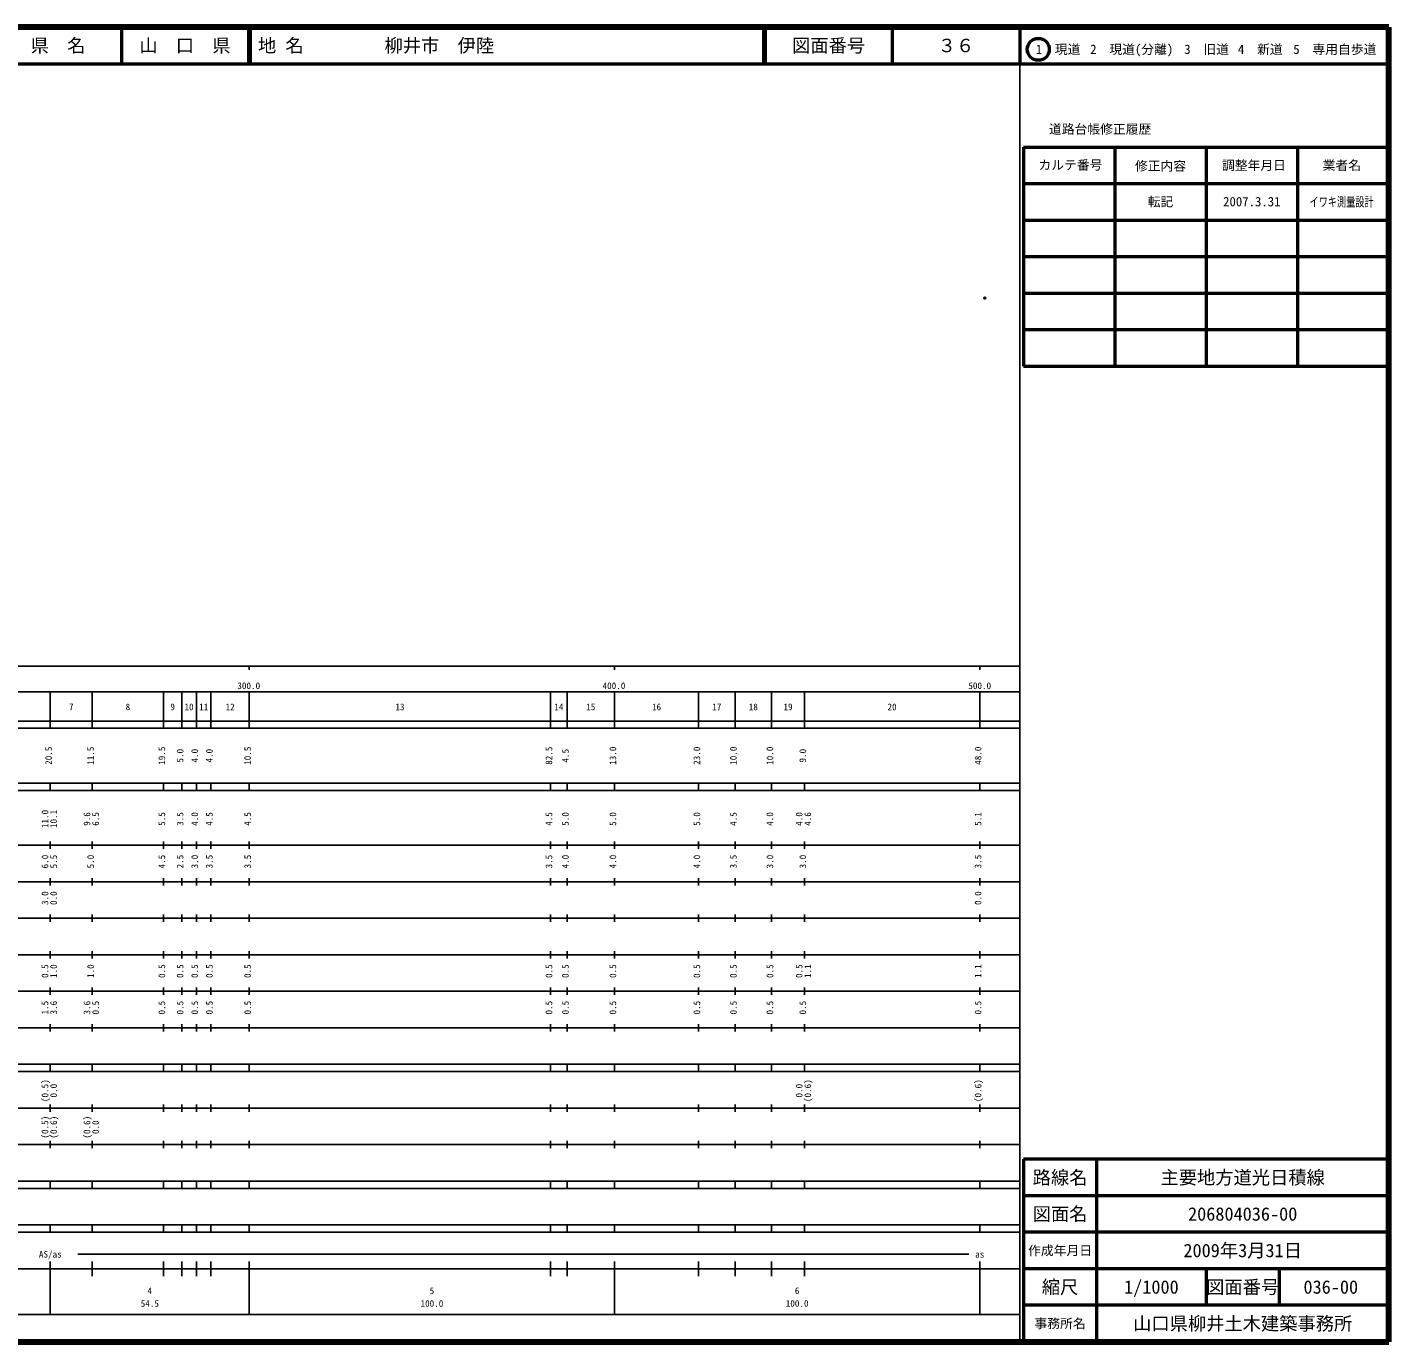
# Model space of a CAD drawing. Units: millimetres on the paper. Extents: x 40 to 680, y 20 to 380.
# Drawn here: x 307.2 to 680, y 20 to 380 of the extents above; entities that cross this region are included whole.
import ezdxf
from ezdxf.enums import TextEntityAlignment as Align

# ---------------------------------------------------------------- set-up
doc = ezdxf.new("R2010")
doc.units = ezdxf.units.MM
doc.header["$PDMODE"] = 32
doc.header["$PDSIZE"] = 0.5
doc.layers.add('M-OTRS', color=6, linetype='Continuous')
doc.layers.add('M-TTL-TXT', color=7, linetype='Continuous')
for name, color, linetype, lineweight in [('M-TTL', 2, 'Continuous', 140), ('M-TTL-BAND', 7, 'Continuous', 25), ('M-TTL-FRAM', 2, 'Continuous', 50), ('M-TTL-LINE', 7, 'Continuous', 50)]:
    doc.layers.add(name, color=color, linetype=linetype, lineweight=lineweight)
doc.styles.add('ＭＳ ゴシック', font='')
doc.styles.get('ＭＳ ゴシック').set_extended_font_data('MS Gothic')

msp = doc.modelspace()

# ---------------------------------------------------------------- linework, layer by layer
at = {"layer": 'M-OTRS'}
msp.add_point((569.381, 305.832), dxfattribs=at)
at = {"layer": 'M-TTL'}
for p, q in [((680, 380), (40, 380)), ((680, 20), (680, 380)), ((40, 20), (680, 20))]:
    msp.add_line(p, q, dxfattribs=at)
at = {"layer": 'M-TTL-BAND'}
for p, q in [((579, 20), (579, 370)), ((40, 205), (579, 205)), ((368, 205), (368, 204)), ((468, 205), (468, 204)), ((568, 205), (568, 204)), ((68, 198), (579, 198)), ((313.5, 188), (313.5, 198)), ((325, 188), (325, 198)), ((344.5, 188), (344.5, 198)), ((349.5, 188), (349.5, 198)), ((353.5, 188), (353.5, 198)), ((357.5, 188), (357.5, 198)), ((368, 188), (368, 198)), ((450.5, 188), (450.5, 198)), ((455, 188), (455, 198)), ((468, 188), (468, 198)), ((491, 188), (491, 198)), ((501, 188), (501, 198)), ((511, 188), (511, 198)), ((520, 188), (520, 198)), ((568, 188), (568, 198)), ((40, 190), (579, 190)), ((40, 188), (579, 188)), ((40, 173), (579, 173)), ((313.5, 171), (313.5, 173)), ((325, 171), (325, 173)), ((344.5, 171), (344.5, 173)), ((349.5, 171), (349.5, 173)), ((353.5, 171), (353.5, 173)), ((357.5, 171), (357.5, 173)), ((368, 171), (368, 173)), ((450.5, 171), (450.5, 173)), ((455, 171), (455, 173)), ((468, 171), (468, 173)), ((491, 171), (491, 173)), ((501, 171), (501, 173)), ((511, 171), (511, 173)), ((520, 171), (520, 173)), ((568, 171), (568, 173)), ((40, 171), (579, 171)), ((313.5, 155), (313.5, 157)), ((325, 155), (325, 157)), ((344.5, 155), (344.5, 157)), ((349.5, 155), (349.5, 157)), ((353.5, 155), (353.5, 157)), ((357.5, 155), (357.5, 157)), ((368, 155), (368, 157)), ((450.5, 155), (450.5, 157)), ((455, 155), (455, 157)), ((468, 155), (468, 157)), ((491, 155), (491, 157)), ((501, 155), (501, 157)), ((511, 155), (511, 157)), ((520, 155), (520, 157)), ((568, 155), (568, 157)), ((40, 156), (579, 156)), ((46, 146), (579, 146)), ((313.5, 145), (313.5, 147)), ((325, 145), (325, 147)), ((344.5, 145), (344.5, 147)), ((349.5, 145), (349.5, 147)), ((353.5, 145), (353.5, 147)), ((357.5, 145), (357.5, 147)), ((368, 145), (368, 147)), ((450.5, 145), (450.5, 147)), ((455, 145), (455, 147)), ((468, 145), (468, 147)), ((491, 145), (491, 147)), ((501, 145), (501, 147)), ((511, 145), (511, 147)), ((520, 145), (520, 147)), ((568, 145), (568, 147)), ((52, 136), (579, 136)), ((313.5, 135), (313.5, 137)), ((325, 135), (325, 137)), ((344.5, 135), (344.5, 137)), ((349.5, 135), (349.5, 137)), ((353.5, 135), (353.5, 137)), ((357.5, 135), (357.5, 137)), ((368, 135), (368, 137)), ((450.5, 135), (450.5, 137)), ((455, 135), (455, 137)), ((468, 135), (468, 137)), ((491, 135), (491, 137)), ((501, 135), (501, 137)), ((511, 135), (511, 137)), ((520, 135), (520, 137)), ((568, 135), (568, 137)), ((313.5, 125), (313.5, 127)), ((325, 125), (325, 127)), ((344.5, 125), (344.5, 127)), ((349.5, 125), (349.5, 127)), ((353.5, 125), (353.5, 127)), ((357.5, 125), (357.5, 127)), ((368, 125), (368, 127)), ((450.5, 125), (450.5, 127)), ((455, 125), (455, 127)), ((468, 125), (468, 127)), ((491, 125), (491, 127)), ((501, 125), (501, 127)), ((511, 125), (511, 127)), ((520, 125), (520, 127)), ((568, 125), (568, 127)), ((46, 126), (579, 126)), ((52, 116), (579, 116)), ((313.5, 115), (313.5, 117)), ((325, 115), (325, 117)), ((344.5, 115), (344.5, 117)), ((349.5, 115), (349.5, 117)), ((353.5, 115), (353.5, 117)), ((357.5, 115), (357.5, 117)), ((368, 115), (368, 117)), ((450.5, 115), (450.5, 117)), ((455, 115), (455, 117)), ((468, 115), (468, 117)), ((491, 115), (491, 117)), ((501, 115), (501, 117)), ((511, 115), (511, 117)), ((520, 115), (520, 117)), ((568, 115), (568, 117)), ((46, 106), (579, 106)), ((313.5, 105), (313.5, 107)), ((325, 105), (325, 107)), ((344.5, 105), (344.5, 107)), ((349.5, 105), (349.5, 107)), ((353.5, 105), (353.5, 107)), ((357.5, 105), (357.5, 107)), ((368, 105), (368, 107)), ((450.5, 105), (450.5, 107)), ((455, 105), (455, 107)), ((468, 105), (468, 107)), ((491, 105), (491, 107)), ((501, 105), (501, 107)), ((511, 105), (511, 107)), ((520, 105), (520, 107)), ((568, 105), (568, 107)), ((40, 96), (579, 96)), ((40, 94), (579, 94)), ((313.5, 94), (313.5, 96)), ((325, 94), (325, 96)), ((344.5, 94), (344.5, 96)), ((349.5, 94), (349.5, 96)), ((353.5, 94), (353.5, 96)), ((357.5, 94), (357.5, 96)), ((368, 94), (368, 96)), ((450.5, 94), (450.5, 96)), ((455, 94), (455, 96)), ((468, 94), (468, 96)), ((491, 94), (491, 96)), ((501, 94), (501, 96)), ((511, 94), (511, 96)), ((520, 94), (520, 96)), ((568, 94), (568, 96)), ((49, 84), (579, 84)), ((313.5, 83), (313.5, 85)), ((325, 83), (325, 85)), ((344.5, 83), (344.5, 85)), ((349.5, 83), (349.5, 85)), ((353.5, 83), (353.5, 85)), ((357.5, 83), (357.5, 85)), ((368, 83), (368, 85)), ((450.5, 83), (450.5, 85)), ((455, 83), (455, 85)), ((468, 83), (468, 85)), ((491, 83), (491, 85)), ((501, 83), (501, 85)), ((511, 83), (511, 85)), ((520, 83), (520, 85)), ((568, 83), (568, 85)), ((313.5, 73), (313.5, 75)), ((325, 73), (325, 75)), ((344.5, 73), (344.5, 75)), ((349.5, 73), (349.5, 75)), ((353.5, 73), (353.5, 75)), ((357.5, 73), (357.5, 75)), ((368, 73), (368, 75)), ((450.5, 73), (450.5, 75)), ((455, 73), (455, 75)), ((468, 73), (468, 75)), ((491, 73), (491, 75)), ((501, 73), (501, 75)), ((511, 73), (511, 75)), ((520, 73), (520, 75)), ((568, 73), (568, 75)), ((40, 74), (579, 74)), ((40, 64), (579, 64)), ((313.5, 62), (313.5, 64)), ((325, 62), (325, 64)), ((344.5, 62), (344.5, 64)), ((349.5, 62), (349.5, 64)), ((353.5, 62), (353.5, 64)), ((357.5, 62), (357.5, 64)), ((368, 62), (368, 64)), ((450.5, 62), (450.5, 64)), ((455, 62), (455, 64)), ((468, 62), (468, 64)), ((491, 62), (491, 64)), ((501, 62), (501, 64)), ((511, 62), (511, 64)), ((520, 62), (520, 64)), ((568, 62), (568, 64)), ((40, 62), (579, 62)), ((40, 52), (579, 52)), ((40, 50), (579, 50)), ((313.5, 50), (313.5, 52)), ((325, 50), (325, 52)), ((344.5, 50), (344.5, 52)), ((349.5, 50), (349.5, 52)), ((353.5, 50), (353.5, 52)), ((357.5, 50), (357.5, 52)), ((368, 50), (368, 52)), ((450.5, 50), (450.5, 52)), ((455, 50), (455, 52)), ((468, 50), (468, 52)), ((491, 50), (491, 52)), ((501, 50), (501, 52)), ((511, 50), (511, 52)), ((520, 50), (520, 52)), ((568, 50), (568, 52)), ((313.5, 27.5), (313.5, 42)), ((321, 44), (565, 44)), ((325, 38), (325, 42)), ((344.5, 38), (344.5, 42)), ((349.5, 38), (349.5, 42)), ((353.5, 38), (353.5, 42)), ((357.5, 38), (357.5, 42)), ((368, 27.5), (368, 42)), ((450.5, 38), (450.5, 42)), ((455, 38), (455, 42)), ((468, 27.5), (468, 42)), ((491, 38), (491, 42)), ((501, 38), (501, 42)), ((511, 38), (511, 42)), ((520, 38), (520, 42)), ((568, 27.5), (568, 42)), ((40, 40), (579, 40)), ((68, 27.5), (579, 27.5))]:
    msp.add_line(p, q, dxfattribs=at)
at = {"layer": 'M-TTL-FRAM'}
for p, q in [((580, 347.197), (580, 287.197)), ((580, 347.197), (680, 347.197)), ((580, 287.197), (680, 287.197)), ((680, 70), (580, 70)), ((580, 70), (580, 20))]:
    msp.add_line(p, q, dxfattribs=at)
at = {"layer": 'M-TTL-LINE'}
for p, q in [((333, 380), (333, 370)), ((367.75, 380), (367.75, 370)), ((368.25, 380), (368.25, 370)), ((508.747, 380), (508.747, 370)), ((509.247, 380), (509.247, 370)), ((543.997, 380), (543.997, 370)), ((579, 380), (579, 370)), ((40, 370), (680, 370)), ((605, 347.197), (605, 287.197)), ((630, 347.197), (630, 287.197)), ((655, 347.197), (655, 287.197)), ((580, 337.197), (680, 337.197)), ((580, 327.197), (680, 327.197)), ((580, 317.197), (680, 317.197)), ((580, 307.197), (680, 307.197)), ((580, 297.197), (680, 297.197)), ((600, 70), (600, 20)), ((680, 60), (580, 60)), ((680, 50), (580, 50)), ((680, 40), (580, 40)), ((630, 40), (630, 30)), ((650, 40), (650, 30)), ((680, 30), (580, 30))]:
    msp.add_line(p, q, dxfattribs=at)
msp.add_circle((584.031, 373.958), 3, dxfattribs=at)

# ---------------------------------------------------------------- texts
at = {"layer": 'M-TTL-BAND', "style": 'ＭＳ ゴシック'}
for s, p in [('300.0', (367.844, 198.195)), ('400.0', (467.844, 198.195)), ('500.0', (568, 198.195)), ('7', (319.25, 192.405)), ('8', (334.75, 192.405)), ('9', (347, 192.405)), ('10', (351.5, 192.405)), ('11', (355.5, 192.405)), ('12', (362.75, 192.405)), ('13', (409.25, 192.405)), ('14', (452.75, 192.405)), ('15', (461.5, 192.405)), ('16', (479.5, 192.405)), ('17', (496, 192.405)), ('18', (506, 192.405)), ('19', (515.5, 192.405)), ('20', (544, 192.405)), ('AS/as', (313.5, 42.5)), ('as', (568, 42.5)), ('4', (340.75, 32.523)), ('5', (418, 32.523)), ('6', (518, 32.523)), ('54.5', (340.75, 29.033)), ('100.0', (418, 29.033)), ('100.0', (518, 29.033))]:
    msp.add_text(s, height=1.833, dxfattribs=at).set_placement(p, align=Align.BOTTOM_CENTER)
for s, p in [('20.5', (314.5, 180.5)), ('11.5', (326, 180.5)), ('19.5', (345.5, 180.5)), ('10.5', (369, 180.5)), ('82.5', (451.5, 180.5)), ('13.0', (469, 180.5)), ('23.0', (492, 180.5)), ('10.0', (502, 180.5)), ('10.0', (512, 180.5)), ('48.0', (569, 180.5)), ('5.0', (350.5, 180.5)), ('4.0', (354.5, 180.5)), ('4.0', (358.5, 180.5)), ('4.5', (456, 180.5)), ('9.0', (521, 180.5)), ('11.0', (313.5, 163.174)), ('10.1', (315.87, 163.174)), ('9.6', (325, 163.174)), ('6.5', (327.37, 163.174)), ('5.5', (345.5, 163.174)), ('3.5', (350.5, 163.174)), ('4.0', (354.5, 163.174)), ('4.5', (358.5, 163.174)), ('4.5', (369, 163.174)), ('4.5', (451.5, 163.174)), ('5.0', (456, 163.174)), ('5.0', (469, 163.174)), ('5.0', (492, 163.174)), ('4.5', (502, 163.174)), ('4.0', (512, 163.174)), ('4.0', (520, 163.174)), ('4.6', (522.37, 163.174)), ('5.1', (569, 163.174)), ('6.0', (313.5, 151.5)), ('5.5', (315.87, 151.5)), ('5.0', (326, 151.5)), ('4.5', (345.5, 151.5)), ('2.5', (350.5, 151.5)), ('3.0', (354.5, 151.5)), ('3.5', (358.5, 151.5)), ('3.5', (369, 151.5)), ('3.5', (451.5, 151.5)), ('4.0', (456, 151.5)), ('4.0', (469, 151.5)), ('4.0', (492, 151.5)), ('3.5', (502, 151.5)), ('3.0', (512, 151.5)), ('3.0', (521, 151.5)), ('3.5', (569, 151.5)), ('3.0', (313.5, 141.5)), ('0.0', (315.87, 141.5)), ('0.0', (569, 141.5)), ('0.5', (313.5, 121.5)), ('1.0', (315.87, 121.5)), ('1.0', (326, 121.5)), ('0.5', (345.5, 121.5)), ('0.5', (350.5, 121.5)), ('0.5', (354.5, 121.5)), ('0.5', (358.5, 121.5)), ('0.5', (369, 121.5)), ('0.5', (451.5, 121.5)), ('0.5', (456, 121.5)), ('0.5', (469, 121.5)), ('0.5', (492, 121.5)), ('0.5', (502, 121.5)), ('0.5', (512, 121.5)), ('0.5', (520, 121.5)), ('1.1', (522.37, 121.5)), ('1.1', (569, 121.5)), ('1.5', (313.5, 111.5)), ('3.6', (315.87, 111.5)), ('3.6', (325, 111.5)), ('0.5', (327.37, 111.5)), ('0.5', (345.5, 111.5)), ('0.5', (350.5, 111.5)), ('0.5', (354.5, 111.5)), ('0.5', (358.5, 111.5)), ('0.5', (369, 111.5)), ('0.5', (451.5, 111.5)), ('0.5', (456, 111.5)), ('0.5', (469, 111.5)), ('0.5', (492, 111.5)), ('0.5', (502, 111.5)), ('0.5', (512, 111.5)), ('0.5', (521, 111.5)), ('0.5', (569, 111.5)), ('(0.5)', (313.5, 88.764)), ('0.0', (315.87, 88.764)), ('0.0', (520, 88.764)), ('(0.6)', (522.37, 88.764)), ('(0.6)', (569, 88.764)), ('(0.5)', (313.5, 78.764)), ('(0.6)', (315.87, 78.764)), ('(0.6)', (325, 78.764)), ('0.0', (327.37, 78.764))]:
    msp.add_text(s, height=1.833, rotation=90, dxfattribs=at).set_placement(p, align=Align.BOTTOM_CENTER)
at = {"layer": 'M-TTL-TXT', "style": 'ＭＳ ゴシック'}
for s, height, p in [('県\u3000名', 3.666, (315.625, 375)), ('山\u3000口\u3000県', 3.666, (350.375, 375)), ('図面番号', 3.666, (526.622, 375)), ('３６', 3.666, (561.497, 375)), ('1\u3000現道', 2.566, (589.448, 373.958)), ('2\u3000現道(分離)', 2.566, (609.619, 373.958)), ('3\u3000旧道', 2.566, (630.121, 373.958)), ('4\u3000新道', 2.566, (644.824, 373.958)), ('5\u3000専用自歩道', 2.566, (665.228, 373.958)), ('道路台帳修正履歴', 2.566, (600.968, 352.113)), ('カルテ番号', 2.566, (592.839, 342.277)), ('修正内容', 2.566, (617.509, 342.023)), ('調整年月日', 2.566, (643.089, 342.197)), ('業者名', 2.566, (667.134, 342.197)), ('転記', 2.566, (617.5, 332.245)), ('2007.3.31', 2.566, (642.5, 332.245)), ('路線名', 3.666, (590, 65)), ('路線名', 3.666, (590, 65)), ('主要地方道光日積線', 3.666, (640, 65)), ('図面名', 3.666, (590, 55)), ('図面名', 3.666, (590, 55)), ('206804036-00', 3.666, (640, 55)), ('作成年月日', 2.566, (590, 45)), ('作成年月日', 2.566, (590, 45)), ('2009年3月31日', 3.666, (640, 45)), ('縮尺', 3.666, (590, 35)), ('縮尺', 3.666, (590, 35)), ('図面番号', 3.666, (640, 35)), ('図面番号', 3.666, (640, 35)), ('1/1000', 3.666, (615, 35)), ('036-00', 3.666, (664.125, 35)), ('事務所名', 2.566, (590, 25)), ('事務所名', 2.566, (590, 25)), ('山口県柳井土木建築事務所', 3.666, (640, 25))]:
    msp.add_text(s, height=height, dxfattribs=at).set_placement(p, align=Align.MIDDLE_CENTER)
for s, p in [('地 名', (370.38, 375)), ('柳井市\u3000伊陸', (405.024, 375))]:
    msp.add_text(s, height=3.666, dxfattribs=at).set_placement(p, align=Align.MIDDLE_LEFT)
at = {"layer": 'M-TTL-TXT', "style": 'ＭＳ ゴシック', "width": 0.7}
msp.add_text('イワキ測量設計', height=2.566, dxfattribs=at).set_placement((667.077, 332.189), align=Align.MIDDLE_CENTER)

doc.saveas('drawing.dxf')
